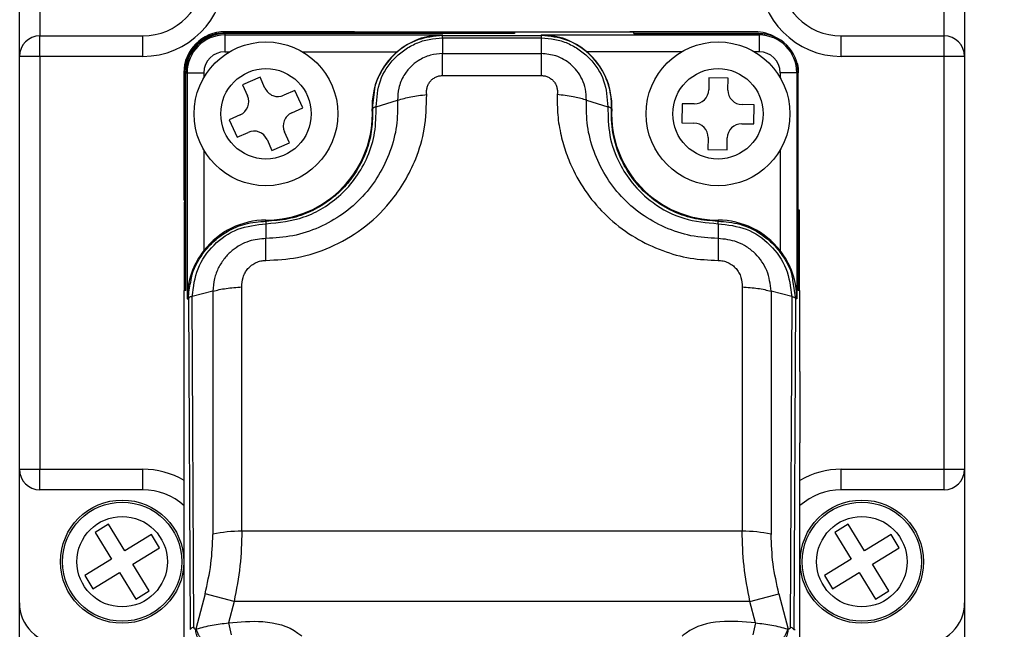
# Paper-space layout '시트1-ENG' of a CAD drawing. Header units: inches. Extents: x 0.2 to 16.3, y 0.2 to 11.5.
# Drawn here: x 0.761 to 1.691, y 7.531 to 8.116 of the extents above; entities that cross this region are included whole.
import ezdxf

# ---------------------------------------------------------------- set-up
doc = ezdxf.new("R2010")
doc.units = ezdxf.units.IN
doc.header["$MEASUREMENT"] = 0
doc.linetypes.add('CENTERX2', pattern=[0.8, 0.5, -0.1, 0.1, -0.1])
doc.layers.add('CENTER_LINE', color=7, linetype='CENTERX2')
doc.styles.add('SLDTEXTSTYLE0', font='TXT', dxfattribs={"width": 0.7})
doc.dimstyles.new('SLDDIMSTYLE4', dxfattribs={"dimtxt": 0.15748, "dimasz": 0.13, "dimexe": 0, "dimexo": 0.0625, "dimgap": 0.03937, "dimtad": 1, "dimdec": 3, "dimrnd": 1e-09, "dimdsep": 46, "dimtxsty": 'SLDTEXTSTYLE0', "dimsah": 1, "dimcen": 0.09, "dimadec": 0, "dimazin": 2, "dimtfac": 1, "dimtdec": 3, "dimtmove": 0, "dimatfit": 0, "dimfxl": 1, "dimfrac": 2, "dimtolj": 1, "dimtzin": 12, "dimarcsym": 0})

# ---------------------------------------------------------------- blocks, each defined once
blk = doc.blocks.new('_D_60')
at = {"layer": 'CENTER_LINE'}
for p, q in [((2.07703, 7.31327), (2.07703, 7.56327)), ((1.44072, 7.31327), (2.1164, 7.31327)), ((2.07703, 6.70225), (2.07703, 7.31327)), ((1.56769, 6.70225), (2.1164, 6.70225)), ((2.07703, 6.70225), (2.07703, 6.45225))]:
    blk.add_line(p, q, dxfattribs=at)
for points in [[(2.07703, 7.31327), (2.09703, 7.44327), (2.05703, 7.44327)], [(2.07703, 6.70225), (2.05703, 6.57225), (2.09703, 6.57225)]]:
    blk.add_solid(points, dxfattribs=at)
at = {"layer": 'CENTER_LINE', "insert": (1.87403, 6.76629), "char_height": 0.15748, "attachment_point": 1, "rotation": 90, "style": 'SLDTEXTSTYLE0'}
blk.add_mtext('0.611', dxfattribs=at)

psp = doc.layouts.new('시트1-ENG')

# ---------------------------------------------------------------- linework, layer by layer
at = {"color": 7, "linetype": 'Continuous', "lineweight": 18}
for p, q in [((0.7606, 8.08021), (0.7606, 8.28493)), ((0.78029, 8.28493), (0.78029, 8.09989)), ((1.64643, 8.09989), (1.64643, 8.28493)), ((1.66611, 8.28493), (1.66611, 8.08021)), ((0.78029, 8.09989), (0.87871, 8.09989)), ((0.78029, 8.08021), (0.78029, 8.09989)), ((0.87871, 8.08021), (0.87871, 8.09989)), ((1.08147, 8.10383), (0.95745, 8.10383)), ((1.08147, 8.10292), (0.95745, 8.10292)), ((0.95745, 8.10199), (0.95745, 8.10071)), ((1.23501, 8.10199), (0.95745, 8.10199)), ((0.95745, 8.10071), (1.16593, 8.10071)), ((0.95745, 8.10071), (0.95745, 8.08469)), ((1.08147, 8.10295), (1.08147, 8.10383)), ((1.23501, 8.10328), (1.08147, 8.10328)), ((1.08147, 8.10295), (1.08147, 8.10292)), ((1.16592, 8.09785), (1.16594, 8.08287)), ((1.16592, 8.09785), (1.26078, 8.09785)), ((1.16593, 8.10029), (1.16593, 8.10071)), ((1.16593, 8.10029), (1.26078, 8.10029)), ((1.23501, 8.10357), (1.23501, 8.10199)), ((1.34918, 8.10357), (1.23501, 8.10357)), ((1.26078, 8.10029), (1.26078, 8.10071)), ((1.26078, 8.10071), (1.46926, 8.10071)), ((1.26078, 8.08287), (1.26078, 8.09785)), ((1.34544, 8.10357), (1.34544, 8.10383)), ((1.46532, 8.10383), (1.34544, 8.10383)), ((1.34918, 8.10199), (1.34918, 8.10357)), ((1.46926, 8.10211), (1.34918, 8.10211)), ((1.34918, 8.10199), (1.46926, 8.10199)), ((1.46926, 8.10199), (1.46926, 8.10071)), ((1.46926, 8.10071), (1.46926, 8.08469)), ((1.548, 8.08021), (1.548, 8.09989)), ((1.548, 8.09989), (1.64643, 8.09989)), ((1.64643, 8.08021), (1.64643, 8.09989)), ((0.78029, 8.08021), (0.7606, 8.08021)), ((0.7606, 7.68454), (0.7606, 8.08021)), ((0.78029, 8.08021), (0.78029, 7.68454)), ((0.87871, 8.08021), (0.78029, 8.08021)), ((0.95745, 8.08469), (0.96212, 8.08469)), ((1.03152, 8.08469), (1.12263, 8.08469)), ((1.16594, 8.08287), (1.26078, 8.08287)), ((1.39519, 8.08469), (1.30408, 8.08469)), ((1.46926, 8.08469), (1.46459, 8.08469)), ((1.64643, 8.08021), (1.548, 8.08021)), ((1.64643, 7.68454), (1.64643, 8.08021)), ((1.66611, 8.08021), (1.64643, 8.08021)), ((1.66611, 8.08021), (1.66611, 7.68454)), ((0.91808, 8.06446), (0.91808, 7.94241)), ((0.91907, 7.94062), (0.91907, 8.06454)), ((0.92, 7.8558), (0.92, 8.06454)), ((0.92, 8.06454), (0.92128, 8.06454)), ((0.92128, 8.06454), (0.92128, 7.848)), ((0.92128, 8.06454), (0.9373, 8.06454)), ((0.9373, 8.06454), (0.9373, 8.05987)), ((0.99114, 8.06037), (0.97437, 8.05286)), ((0.99583, 8.04988), (0.99114, 8.06037)), ((1.16583, 8.06182), (1.26089, 8.06182)), ((1.42123, 8.05976), (1.42106, 8.04827)), ((1.4396, 8.05947), (1.42123, 8.05976)), ((1.43943, 8.04799), (1.4396, 8.05947)), ((1.50544, 8.06454), (1.48941, 8.06454)), ((1.48941, 8.06454), (1.48941, 8.05987)), ((1.50544, 8.06454), (1.50544, 7.848)), ((1.50671, 8.06454), (1.50544, 8.06454)), ((1.50671, 7.8558), (1.50671, 8.06454)), ((1.50683, 7.93275), (1.50683, 8.06454)), ((0.97437, 8.05286), (0.97906, 8.04238)), ((1.02451, 8.04762), (1.01403, 8.04293)), ((1.03202, 8.03085), (1.02451, 8.04762)), ((1.02154, 8.02616), (1.03202, 8.03085)), ((1.09861, 8.02991), (1.09888, 8.02992)), ((1.0988, 8.03304), (1.09888, 8.02992)), ((1.09888, 8.02992), (1.09902, 8.02517)), ((1.10232, 8.03194), (1.1229, 8.03823)), ((1.30381, 8.03823), (1.32439, 8.03194)), ((1.32783, 8.02992), (1.32811, 8.02991)), ((1.39559, 8.03488), (1.39531, 8.01651)), ((1.40707, 8.03471), (1.39559, 8.03488)), ((1.46448, 8.03383), (1.453, 8.034)), ((1.4642, 8.01546), (1.46448, 8.03383)), ((0.97211, 8.02418), (0.96162, 8.01949)), ((0.96162, 8.01949), (0.96913, 8.00272)), ((1.39531, 8.01651), (1.40679, 8.01634)), ((1.45271, 8.01563), (1.4642, 8.01546)), ((0.96913, 8.00272), (0.97961, 8.0074)), ((1.01927, 7.99748), (1.01459, 8.00796)), ((1.42035, 8.00235), (1.42018, 7.99087)), ((1.43855, 7.99058), (1.43873, 8.00207)), ((0.99781, 8.00045), (1.0025, 7.98997)), ((1.0025, 7.98997), (1.01927, 7.99748)), ((0.9373, 7.99047), (0.9373, 7.89408)), ((1.42018, 7.99087), (1.43855, 7.99058)), ((1.48941, 7.99047), (1.48941, 7.89408)), ((0.91907, 7.94241), (0.91808, 7.94241)), ((0.91885, 7.8558), (0.91885, 7.94062)), ((0.91907, 7.94062), (0.91885, 7.94062)), ((1.50786, 7.93275), (1.50683, 7.93275)), ((1.50786, 7.8558), (1.50786, 7.93275)), ((0.98741, 7.92076), (0.98742, 7.92076)), ((0.99682, 7.91983), (0.99681, 7.9057)), ((0.99682, 7.92227), (0.99682, 7.92327)), ((1.42989, 7.92327), (1.42989, 7.92227)), ((1.42989, 7.91983), (1.42989, 7.9057)), ((0.91842, 7.11966), (0.91842, 7.8558)), ((0.92, 7.8558), (0.91842, 7.8558)), ((0.94591, 7.85521), (0.92617, 7.85012)), ((0.94591, 7.85521), (0.94592, 7.62216)), ((0.97376, 7.62514), (0.97376, 7.85922)), ((1.45295, 7.8592), (1.45295, 7.62514)), ((1.48081, 7.85521), (1.48079, 7.62216)), ((1.50054, 7.85012), (1.48081, 7.85521)), ((1.50843, 7.8558), (1.50671, 7.8558)), ((1.50843, 7.77824), (1.50843, 7.8558)), ((0.92128, 7.848), (0.9227, 7.848)), ((0.9227, 7.848), (0.92421, 7.53088)), ((0.92767, 7.53304), (0.92617, 7.85012)), ((1.50054, 7.85012), (1.49904, 7.53304)), ((1.50401, 7.848), (1.5025, 7.53088)), ((1.50544, 7.848), (1.50401, 7.848)), ((1.50843, 7.77824), (1.50863, 7.77824)), ((1.50863, 7.70972), (1.50863, 7.77824)), ((1.50863, 7.70972), (1.50843, 7.70972)), ((1.50843, 7.11966), (1.50843, 7.70972)), ((0.7606, 7.68454), (0.78029, 7.68454)), ((0.7606, 7.55658), (0.7606, 7.68454)), ((0.78029, 7.68454), (0.87871, 7.68454)), ((0.78029, 7.66485), (0.78029, 7.68454)), ((0.87871, 7.66485), (0.87871, 7.68454)), ((1.548, 7.66485), (1.548, 7.68454)), ((1.548, 7.68454), (1.64643, 7.68454)), ((1.64643, 7.66485), (1.64643, 7.68454)), ((1.64643, 7.68454), (1.66611, 7.68454)), ((1.66611, 7.68454), (1.66611, 7.55658)), ((0.87871, 7.66485), (0.78029, 7.66485)), ((1.64643, 7.66485), (1.548, 7.66485)), ((0.84587, 7.63175), (0.83311, 7.62394)), ((0.8615, 7.60624), (0.84587, 7.63175)), ((1.55453, 7.63175), (1.54177, 7.62394)), ((1.57016, 7.60624), (1.55453, 7.63175)), ((0.83311, 7.62394), (0.84874, 7.59843)), ((0.88701, 7.62187), (0.8615, 7.60624)), ((0.89483, 7.60911), (0.88701, 7.62187)), ((1.45295, 7.62514), (0.97376, 7.62514)), ((1.54177, 7.62394), (1.5574, 7.59843)), ((1.59567, 7.62187), (1.57016, 7.60624)), ((1.60349, 7.60911), (1.59567, 7.62187)), ((0.86931, 7.59348), (0.89483, 7.60911)), ((1.57797, 7.59348), (1.60349, 7.60911)), ((0.84874, 7.59843), (0.82322, 7.5828)), ((0.88494, 7.56797), (0.86931, 7.59348)), ((1.5574, 7.59843), (1.53189, 7.5828)), ((1.5936, 7.56797), (1.57797, 7.59348)), ((0.83104, 7.57004), (0.85655, 7.58567)), ((0.85655, 7.58567), (0.87218, 7.56015)), ((1.5397, 7.57004), (1.56522, 7.58567)), ((1.56522, 7.58567), (1.58084, 7.56015)), ((0.82322, 7.5828), (0.83104, 7.57004)), ((1.53189, 7.5828), (1.5397, 7.57004)), ((0.87218, 7.56015), (0.88494, 7.56797)), ((0.93841, 7.56509), (0.92968, 7.53136)), ((0.96625, 7.55789), (0.93841, 7.56509)), ((1.46047, 7.55789), (1.48831, 7.56509)), ((1.48831, 7.56509), (1.49704, 7.53136)), ((1.58084, 7.56015), (1.5936, 7.56797)), ((0.7606, 7.50934), (0.7606, 7.55658)), ((0.96625, 7.55789), (0.9609, 7.53724)), ((1.46047, 7.55789), (0.96625, 7.55789)), ((1.46581, 7.53724), (1.46047, 7.55789)), ((1.66611, 7.55658), (1.66611, 7.50934)), ((0.9609, 7.53724), (0.96336, 7.52569)), ((1.46581, 7.53724), (1.46335, 7.52569)), ((0.92968, 7.53136), (0.93034, 7.53147)), ((1.49704, 7.53136), (1.49637, 7.53147)), ((1.5025, 7.53088), (1.50382, 7.53088))]:
    psp.add_line(p, q, dxfattribs=at)
at = {"color": 8, "linetype": 'Continuous', "lineweight": 18}
for p, q in [((1.46926, 8.10199), (1.46926, 8.10211)), ((0.92, 8.06449), (0.91907, 8.06454)), ((1.50683, 8.06454), (1.50671, 8.06455)), ((1.10049, 8.04587), (1.0988, 8.03304)), ((1.50126, 7.86576), (1.50401, 7.848))]:
    psp.add_line(p, q, dxfattribs=at)
at = {"color": 7, "linetype": 'Continuous', "lineweight": 18}
for centre, radius in [((0.99682, 8.02517), 0.0689), ((1.42989, 8.02517), 0.0689), ((0.99682, 8.02517), 0.04331), ((1.42989, 8.02517), 0.04331), ((0.85903, 7.59595), 0.05906), ((0.85903, 7.59595), 0.05706), ((1.56769, 7.59595), 0.05906), ((1.56769, 7.59595), 0.05706), ((0.85903, 7.59595), 0.04333), ((1.56769, 7.59595), 0.04333)]:
    psp.add_circle(centre, radius, dxfattribs=at)
for centre, radius, start, end in [((0.87871, 8.15895), 0.07874, 270, 0), ((0.87871, 8.15895), 0.05906, 270, 0), ((1.548, 8.15895), 0.07874, 180, 270), ((1.548, 8.15895), 0.05906, 180, 270), ((0.78029, 8.08021), 0.01969, 90, 180), ((0.95745, 8.06446), 0.03937, 90, 180), ((0.95745, 8.06454), 0.03745, 90, 180), ((0.95745, 8.06454), 0.03617, 90, 180), ((1.46532, 8.06446), 0.03937, 59.40968, 90), ((1.46926, 8.06454), 0.03745, 0, 90), ((1.46926, 8.06454), 0.03617, 0, 90), ((1.64643, 8.08021), 0.01969, 0, 90), ((0.95745, 8.06454), 0.02015, 90, 180), ((1.16593, 8.03304), 0.0674, 129.9741, 182.66588), ((1.26078, 8.03304), 0.0674, 357.33412, 50.0259), ((1.46926, 8.06454), 0.02015, 0, 90), ((1.0084, 8.05551), 0.01378, 204.10475, 294.10475), ((1.40728, 8.04848), 0.01378, 269.12294, 359.12294), ((0.96648, 8.03675), 0.01378, 294.10475, 24.10475), ((1.45321, 8.04778), 0.01378, 179.12294, 269.12294), ((0.99682, 8.02517), 0.1019, 270, 2.66588), ((1.42989, 8.02517), 0.1019, 177.33412, 270), ((1.02716, 8.01359), 0.01378, 114.10475, 204.10475), ((1.40658, 8.00256), 0.01378, 359.12294, 89.12294), ((1.4525, 8.00185), 0.01378, 89.12294, 179.12294), ((0.98524, 7.99483), 0.01378, 24.10475, 114.10475), ((0.99682, 7.848), 0.07527, 90, 142.25835), ((1.42989, 7.848), 0.07527, 37.74165, 90), ((0.78029, 7.68454), 0.01969, 180, 270), ((1.64643, 7.68454), 0.01969, 270, 0), ((0.87871, 7.6058), 0.05906, 47.74085, 90), ((1.548, 7.6058), 0.05906, 90, 132.07924), ((0.97217, 7.50862), 0.11654, 89.21959, 103.01862), ((1.45454, 7.50862), 0.11654, 76.98138, 90.78041), ((0.79997, 7.55658), 0.03937, 180, 270), ((1.62674, 7.55658), 0.03937, 270, 0), ((0.92788, 7.52886), 0.00419, 92.8684, 151.15593), ((1.49884, 7.52886), 0.00419, 28.84509, 87.13117)]:
    psp.add_arc(centre, radius, start, end, dxfattribs=at)
at = {"color": 8, "linetype": 'Continuous', "lineweight": 18}
for centre, start, end in [((0.87871, 7.6058), 59.71087, 90), ((1.548, 7.6058), 90, 120.17337)]:
    psp.add_arc(centre, 0.07874, start, end, dxfattribs=at)
at = {"color": 7, "linetype": 'Continuous', "lineweight": 18}
for centre, major_axis, start_param, end_param in [((1.16593, 8.03418), (0, 0.06653), 0, 0.708773), ((1.26078, 8.03418), (0, 0.06653), 5.574412, 6.283185), ((0.99555, 7.848), (0.07427, 0), 2.472305, 3.141593), ((1.43117, 7.848), (0.07427, 0), 0, 0.669288)]:
    psp.add_ellipse(centre, major_axis=major_axis, ratio=0.999853, start_param=start_param, end_param=end_param, dxfattribs=at)
for points, knots in [([(0.91907, 8.06454), (0.91949, 8.06886), (0.92034, 8.07749), (0.92696, 8.08899), (0.9367, 8.09767), (0.94749, 8.10227), (0.95462, 8.10274), (0.95745, 8.10292)], [0, 0, 0, 0, 0.214703, 0.429407, 0.644092, 0.858769, 1, 1, 1, 1]), ([(1.16593, 8.10029), (1.15786, 8.09943), (1.14142, 8.09769), (1.12031, 8.08438), (1.10746, 8.06748), (1.10136, 8.05414), (1.10065, 8.04747), (1.10049, 8.04587)], [0, 0, 0, 0, 0.261145, 0.531603, 0.781531, 0.947839, 1, 1, 1, 1]), ([(1.10232, 8.03194), (1.103, 8.04046), (1.10435, 8.05748), (1.11654, 8.07586), (1.12947, 8.08692), (1.14075, 8.0931), (1.15306, 8.09709), (1.16163, 8.0976), (1.16592, 8.09785)], [0, 0, 0, 0, 0.249328, 0.498429, 0.623734, 0.74892, 0.874188, 1, 1, 1, 1]), ([(1.32669, 8.04592), (1.32657, 8.04651), (1.32532, 8.05265), (1.32041, 8.06625), (1.30679, 8.08401), (1.28547, 8.09766), (1.26893, 8.09942), (1.26078, 8.10029)], [0, 0, 0, 0, 0.019748, 0.204658, 0.465549, 0.736715, 1, 1, 1, 1]), ([(1.26078, 8.09785), (1.26507, 8.0976), (1.27364, 8.09709), (1.28594, 8.09311), (1.29723, 8.08693), (1.31017, 8.07586), (1.32236, 8.05747), (1.32371, 8.04045), (1.32439, 8.03194)], [0, 0, 0, 0, 0.125761, 0.251022, 0.376238, 0.501616, 0.75075, 1, 1, 1, 1]), ([(1.46926, 8.10211), (1.47363, 8.10202), (1.47833, 8.10192), (1.48228, 8.09967), (1.48258, 8.0995)], [0, 0, 0, 0, 0.9263409, 1, 1, 1, 1]), ([(1.16594, 8.08287), (1.16204, 8.08256), (1.15385, 8.08191), (1.14341, 8.07701), (1.1349, 8.07018), (1.12813, 8.06139), (1.12345, 8.05036), (1.12307, 8.04209), (1.1229, 8.03823)], [0, 0, 0, 0, 0.167736, 0.352143, 0.487172, 0.638974, 0.831837, 1, 1, 1, 1]), ([(1.30381, 8.03823), (1.30367, 8.0418), (1.3034, 8.0487), (1.3, 8.05824), (1.29508, 8.06634), (1.28712, 8.07462), (1.27553, 8.08147), (1.26545, 8.08242), (1.26078, 8.08287)], [0, 0, 0, 0, 0.1558575, 0.3009533, 0.4379236, 0.5671246, 0.799357, 1, 1, 1, 1]), ([(1.50417, 8.07702), (1.50483, 8.07563), (1.50666, 8.07171), (1.50676, 8.06735), (1.50683, 8.06454)], [0, 0, 0, 0, 0.355199, 1, 1, 1, 1]), ([(1.15085, 8.04368), (1.15073, 8.04471), (1.15048, 8.04683), (1.15101, 8.05008), (1.15214, 8.05325), (1.15396, 8.05613), (1.15637, 8.05857), (1.15927, 8.06038), (1.16247, 8.06161), (1.16472, 8.06175), (1.16583, 8.06182)], [0, 0, 0, 0, 0.11782, 0.242931, 0.371062, 0.499161, 0.624773, 0.752597, 0.87771, 1, 1, 1, 1]), ([(1.26089, 8.06182), (1.26198, 8.06175), (1.26423, 8.0616), (1.26742, 8.06039), (1.27033, 8.05858), (1.27272, 8.05617), (1.27457, 8.05328), (1.27569, 8.05011), (1.27624, 8.04684), (1.27598, 8.04471), (1.27586, 8.04367)], [0, 0, 0, 0, 0.120683, 0.247152, 0.372056, 0.500257, 0.625655, 0.756459, 0.880216, 1, 1, 1, 1]), ([(0.99666, 7.88466), (1.00686, 7.88522), (1.02803, 7.88638), (1.05953, 7.89675), (1.09015, 7.91418), (1.11965, 7.9422), (1.13931, 7.9758), (1.15, 8.01158), (1.15056, 8.03257), (1.15085, 8.04368)], [0, 0, 0, 0, 0.1215868, 0.2524027, 0.39297, 0.5431842, 0.7413846, 0.8630007, 1, 1, 1, 1]), ([(1.1229, 8.03823), (1.12698, 8.03941), (1.13513, 8.04177), (1.14561, 8.04304), (1.15085, 8.04368)], [0, 0, 0, 0, 0.50013, 1, 1, 1, 1]), ([(1.27586, 8.04367), (1.27584, 8.03712), (1.2758, 8.02391), (1.27907, 8.00501), (1.28417, 7.98725), (1.2925, 7.96738), (1.30574, 7.94558), (1.32587, 7.92366), (1.34977, 7.90594), (1.37604, 7.89353), (1.40297, 7.88591), (1.42108, 7.88507), (1.43004, 7.88466)], [0, 0, 0, 0, 0.080707, 0.163031, 0.235727, 0.308087, 0.427291, 0.54596, 0.667966, 0.784297, 0.893231, 1, 1, 1, 1]), ([(1.30381, 8.03823), (1.30339, 8.03837), (1.2997, 8.03954), (1.2908, 8.04184), (1.28103, 8.04303), (1.27586, 8.04367)], [0, 0, 0, 0, 0.057383, 0.500719, 1, 1, 1, 1]), ([(1.1229, 8.03823), (1.12287, 8.02996), (1.12281, 8.01331), (1.11634, 7.98891), (1.10552, 7.96595), (1.09005, 7.94551), (1.07066, 7.92836), (1.04791, 7.91563), (1.02296, 7.90721), (1.00551, 7.9062), (0.99681, 7.9057)], [0, 0, 0, 0, 0.123584, 0.248726, 0.373798, 0.499207, 0.624438, 0.749796, 0.875432, 1, 1, 1, 1]), ([(0.99682, 7.91983), (1.00926, 7.92107), (1.02856, 7.92299), (1.05219, 7.93475), (1.06922, 7.94748), (1.0839, 7.96421), (1.09505, 7.98439), (1.10213, 8.00742), (1.10226, 8.02366), (1.10232, 8.03194)], [0, 0, 0, 0, 0.2085135, 0.3236811, 0.4455327, 0.5742537, 0.7096409, 0.8517686, 1, 1, 1, 1]), ([(1.09888, 8.02992), (1.09892, 8.0301), (1.09902, 8.03047), (1.09972, 8.03101), (1.1008, 8.03153), (1.10182, 8.03181), (1.10232, 8.03194)], [0, 0, 0, 0, 0.247686, 0.500027, 0.752355, 1, 1, 1, 1]), ([(1.42989, 7.9057), (1.42119, 7.90621), (1.40374, 7.90724), (1.37878, 7.9156), (1.35608, 7.92839), (1.33666, 7.94549), (1.32118, 7.96594), (1.31039, 7.98891), (1.30389, 8.01332), (1.30384, 8.02996), (1.30381, 8.03823)], [0, 0, 0, 0, 0.124691, 0.250146, 0.375426, 0.500837, 0.625995, 0.751307, 0.876449, 1, 1, 1, 1]), ([(1.32439, 8.03194), (1.32453, 8.02269), (1.3248, 8.00394), (1.33388, 7.97914), (1.348, 7.95717), (1.36807, 7.9381), (1.39644, 7.92291), (1.41879, 7.92086), (1.42989, 7.91983)], [0, 0, 0, 0, 0.165533, 0.335366, 0.46358, 0.624197, 0.813309, 1, 1, 1, 1]), ([(1.32783, 8.02992), (1.32773, 8.03019), (1.32755, 8.03067), (1.32642, 8.03128), (1.32534, 8.03167), (1.32464, 8.03187), (1.32439, 8.03194)], [0, 0, 0, 0, 0.375097, 0.670769, 0.878802, 1, 1, 1, 1]), ([(1.42989, 7.92227), (1.42264, 7.92272), (1.40835, 7.9236), (1.38816, 7.93046), (1.36986, 7.94086), (1.35442, 7.95456), (1.34188, 7.97119), (1.33465, 7.98633), (1.33061, 7.99952), (1.32844, 8.01038), (1.32754, 8.02078), (1.32776, 8.02752), (1.32783, 8.02992)], [0, 0, 0, 0, 0.126294, 0.248663, 0.370087, 0.498036, 0.617487, 0.748454, 0.805475, 0.874075, 0.955183, 1, 1, 1, 1]), ([(1.09902, 8.02517), (1.0987, 8.01863), (1.09807, 8.00558), (1.09227, 7.98621), (1.08314, 7.96854), (1.07256, 7.95532), (1.06287, 7.94625), (1.05209, 7.93805), (1.0374, 7.93001), (1.01781, 7.92354), (1.00395, 7.9227), (0.99682, 7.92227)], [0, 0, 0, 0, 0.125745, 0.25123, 0.384795, 0.501655, 0.567479, 0.631015, 0.751263, 0.872159, 1, 1, 1, 1]), ([(0.92507, 7.86579), (0.92518, 7.86654), (0.92649, 7.87575), (0.93417, 7.88924), (0.94681, 7.9037), (0.96053, 7.91345), (0.9772, 7.92072), (0.99005, 7.92174), (0.99682, 7.92227)], [0, 0, 0, 0, 0.023377, 0.284963, 0.454083, 0.610185, 0.794428, 1, 1, 1, 1]), ([(0.92617, 7.85012), (0.92732, 7.85923), (0.92961, 7.87746), (0.94587, 7.90046), (0.9691, 7.91666), (0.98758, 7.91878), (0.99682, 7.91983)], [0, 0, 0, 0, 0.249805, 0.499421, 0.749356, 1, 1, 1, 1]), ([(0.99682, 7.92227), (0.99682, 7.92215), (0.99683, 7.9219), (0.99682, 7.92052), (0.99682, 7.91983)], [0, 0, 0, 0, 0.497258, 1, 1, 1, 1]), ([(1.42989, 7.91983), (1.42989, 7.92052), (1.42989, 7.9219), (1.42989, 7.92215), (1.42989, 7.92227)], [0, 0, 0, 0, 0.502742, 1, 1, 1, 1]), ([(1.42989, 7.92227), (1.43691, 7.92169), (1.45167, 7.92047), (1.46971, 7.91158), (1.48353, 7.90014), (1.49346, 7.88712), (1.50004, 7.87531), (1.50105, 7.86743), (1.50126, 7.86576)], [0, 0, 0, 0, 0.213112, 0.447815, 0.598568, 0.757367, 0.948269, 1, 1, 1, 1]), ([(1.42989, 7.91983), (1.43912, 7.91878), (1.45757, 7.91667), (1.4808, 7.9005), (1.49709, 7.87749), (1.49939, 7.85925), (1.50054, 7.85012)], [0, 0, 0, 0, 0.250224, 0.500004, 0.749764, 1, 1, 1, 1]), ([(0.99681, 7.9057), (0.99134, 7.90518), (0.97962, 7.90407), (0.96614, 7.89625), (0.95686, 7.88688), (0.95104, 7.87777), (0.94686, 7.86705), (0.94623, 7.85924), (0.94591, 7.85521)], [0, 0, 0, 0, 0.20459, 0.437673, 0.566426, 0.702382, 0.846176, 1, 1, 1, 1]), ([(0.99666, 7.88466), (0.99668, 7.88872), (0.99674, 7.8969), (0.99679, 7.90276), (0.99681, 7.9057)], [0, 0, 0, 0, 0.497276, 1, 1, 1, 1]), ([(1.42989, 7.9057), (1.42991, 7.90276), (1.42996, 7.8969), (1.43002, 7.88872), (1.43004, 7.88466)], [0, 0, 0, 0, 0.502722, 1, 1, 1, 1]), ([(1.4808, 7.85521), (1.47996, 7.86193), (1.4783, 7.87512), (1.46823, 7.88937), (1.4577, 7.89781), (1.44585, 7.90402), (1.43616, 7.90504), (1.42989, 7.9057)], [0, 0, 0, 0, 0.256012, 0.50256, 0.638236, 0.766006, 1, 1, 1, 1]), ([(0.97376, 7.85922), (0.97384, 7.86234), (0.97397, 7.86709), (0.97659, 7.87292), (0.97938, 7.87688), (0.98296, 7.88022), (0.9872, 7.88269), (0.99182, 7.88436), (0.99506, 7.88456), (0.99666, 7.88466)], [0, 0, 0, 0, 0.245572, 0.373218, 0.499285, 0.625401, 0.751777, 0.877837, 1, 1, 1, 1]), ([(1.43004, 7.88466), (1.43163, 7.88456), (1.43487, 7.88436), (1.43949, 7.8827), (1.44374, 7.88023), (1.44731, 7.8769), (1.45011, 7.87293), (1.45274, 7.8671), (1.45287, 7.86234), (1.45295, 7.8592)], [0, 0, 0, 0, 0.121784, 0.248137, 0.373872, 0.500587, 0.62603, 0.753831, 1, 1, 1, 1]), ([(0.94591, 7.85521), (0.94998, 7.8562), (0.95812, 7.85819), (0.96855, 7.85887), (0.97376, 7.85922)], [0, 0, 0, 0, 0.500435, 1, 1, 1, 1]), ([(1.45295, 7.8592), (1.45815, 7.85887), (1.46859, 7.85821), (1.47672, 7.85621), (1.48081, 7.85521)], [0, 0, 0, 0, 0.49864, 1, 1, 1, 1]), ([(0.92617, 7.85012), (0.92579, 7.85003), (0.92476, 7.84979), (0.92363, 7.84948), (0.92285, 7.84895), (0.92275, 7.84832), (0.9227, 7.848)], [0, 0, 0, 0, 0.183981, 0.49927, 0.753248, 1, 1, 1, 1]), ([(1.50054, 7.85012), (1.50105, 7.84998), (1.50207, 7.8497), (1.50314, 7.8495), (1.50375, 7.84897), (1.50398, 7.84831), (1.504, 7.84809), (1.50401, 7.848)], [0, 0, 0, 0, 0.249886, 0.499926, 0.747959, 0.907794, 1, 1, 1, 1]), ([(0.93841, 7.56509), (0.9406, 7.57469), (0.94494, 7.59372), (0.94559, 7.61273), (0.94592, 7.62216)], [0, 0, 0, 0, 0.504154, 1, 1, 1, 1]), ([(0.97376, 7.62514), (0.97343, 7.61408), (0.97278, 7.59175), (0.96844, 7.56924), (0.96625, 7.55789)], [0, 0, 0, 0, 0.495576, 1, 1, 1, 1]), ([(1.46047, 7.55789), (1.45828, 7.56924), (1.45393, 7.59175), (1.45328, 7.61408), (1.45295, 7.62514)], [0, 0, 0, 0, 0.504417, 1, 1, 1, 1]), ([(1.48831, 7.56509), (1.48611, 7.57469), (1.48177, 7.59372), (1.48112, 7.61273), (1.48079, 7.62216)], [0, 0, 0, 0, 0.5041531, 1, 1, 1, 1]), ([(0.93034, 7.53147), (0.93513, 7.53283), (0.94417, 7.53539), (0.95555, 7.53665), (0.9609, 7.53724)], [0, 0, 0, 0, 0.5298078, 1, 1, 1, 1]), ([(1.46581, 7.53724), (1.47117, 7.53665), (1.48255, 7.53538), (1.49159, 7.53283), (1.49637, 7.53147)], [0, 0, 0, 0, 0.4709453, 1, 1, 1, 1]), ([(0.92767, 7.53304), (0.92768, 7.53291), (0.9277, 7.53264), (0.92788, 7.53215), (0.92828, 7.53167), (0.92892, 7.53131), (0.92942, 7.53134), (0.92968, 7.53136)], [0, 0, 0, 0, 0.105787, 0.213994, 0.459109, 0.727072, 1, 1, 1, 1]), ([(0.93984, 7.51753), (0.93926, 7.5175), (0.93806, 7.51744), (0.93616, 7.51807), (0.93426, 7.51932), (0.93253, 7.52121), (0.93113, 7.52358), (0.93019, 7.5262), (0.92967, 7.52885), (0.92967, 7.53054), (0.92968, 7.53136)], [0, 0, 0, 0, 0.113183, 0.235918, 0.365964, 0.5, 0.634036, 0.764082, 0.886817, 1, 1, 1, 1]), ([(0.94371, 7.51875), (0.94319, 7.51858), (0.9421, 7.51821), (0.94011, 7.51845), (0.93789, 7.51939), (0.93563, 7.52113), (0.93358, 7.5235), (0.93197, 7.52619), (0.93085, 7.52891), (0.9305, 7.53065), (0.93034, 7.53147)], [0, 0, 0, 0, 0.110626, 0.23271, 0.363836, 0.5, 0.636164, 0.76729, 0.889374, 1, 1, 1, 1]), ([(1.49637, 7.53147), (1.49621, 7.53065), (1.49586, 7.52891), (1.49474, 7.52619), (1.49313, 7.5235), (1.49108, 7.52113), (1.48882, 7.51939), (1.4866, 7.51845), (1.48461, 7.51821), (1.48352, 7.51858), (1.483, 7.51875)], [0, 0, 0, 0, 0.110626, 0.23271, 0.363836, 0.5, 0.636164, 0.76729, 0.889374, 1, 1, 1, 1]), ([(1.48687, 7.51753), (1.48748, 7.5175), (1.48873, 7.51744), (1.49068, 7.51813), (1.49261, 7.51945), (1.49432, 7.5214), (1.49567, 7.52379), (1.49657, 7.52638), (1.49704, 7.52895), (1.49704, 7.53058), (1.49704, 7.53136)], [0, 0, 0, 0, 0.118146, 0.244995, 0.37775, 0.512674, 0.645653, 0.772913, 0.891593, 1, 1, 1, 1]), ([(1.49904, 7.53304), (1.49903, 7.53291), (1.49902, 7.53264), (1.49884, 7.53214), (1.49842, 7.53167), (1.49778, 7.53132), (1.49728, 7.53134), (1.49704, 7.53136)], [0, 0, 0, 0, 0.107272, 0.216266, 0.463262, 0.73307, 1, 1, 1, 1])]:
    psp.add_open_spline(points, degree=3, knots=knots, dxfattribs=at)
for points in [[(1.16592, 8.09785), (1.16592, 8.09853), (1.16593, 8.09991), (1.16593, 8.10016), (1.16593, 8.10029)], [(1.26078, 8.09785), (1.26078, 8.09853), (1.26078, 8.09991), (1.26078, 8.10016), (1.26078, 8.10029)], [(1.16583, 8.06182), (1.16585, 8.06591), (1.16588, 8.07408), (1.16592, 8.07994), (1.16594, 8.08287)], [(1.26089, 8.06182), (1.26087, 8.06591), (1.26084, 8.07408), (1.2608, 8.07994), (1.26078, 8.08287)]]:
    psp.add_open_spline(points, degree=3, dxfattribs=at)
at = {"color": 8, "linetype": 'Continuous', "lineweight": 18}
for points, knots in [([(1.32783, 8.02992), (1.32787, 8.03317), (1.32794, 8.03854), (1.32704, 8.04383), (1.32669, 8.04592)], [0, 0, 0, 0, 0.605148, 1, 1, 1, 1]), ([(0.9227, 7.848), (0.9227, 7.84801), (0.9227, 7.84808), (0.9227, 7.8483), (0.9227, 7.84912), (0.92279, 7.85505), (0.924, 7.86071), (0.92507, 7.86579)], [0, 0, 0, 0, 0.001181, 0.010701, 0.037347, 0.138471, 1, 1, 1, 1]), ([(0.9609, 7.53724), (0.97182, 7.53829), (0.99439, 7.54046), (1.01965, 7.53421), (1.02983, 7.52564), (1.03102, 7.52464)], [0, 0, 0, 0, 0.45305, 0.936084, 1, 1, 1, 1]), ([(1.46581, 7.53724), (1.45452, 7.53829), (1.43193, 7.54038), (1.40678, 7.53398), (1.39688, 7.52564), (1.39569, 7.52464)], [0, 0, 0, 0, 0.468042, 0.936085, 1, 1, 1, 1])]:
    psp.add_open_spline(points, degree=3, knots=knots, dxfattribs=at)

# ---------------------------------------------------------------- dimensions: what is measured, and where the dimension line sits
at = {"layer": 'CENTER_LINE'}
dim = psp.add_linear_dim(base=(2.07703, 7.31327), p1=(1.52832, 6.70225), p2=(1.40135, 7.31327), angle=90, dimstyle='SLDDIMSTYLE4', dxfattribs=at)
dim.commit()
dim.dimension.update_dxf_attribs({"geometry": '_D_60', "text_midpoint": (2.07703, 7.00776), "dimtype": 160})

doc.saveas('drawing.dxf')
